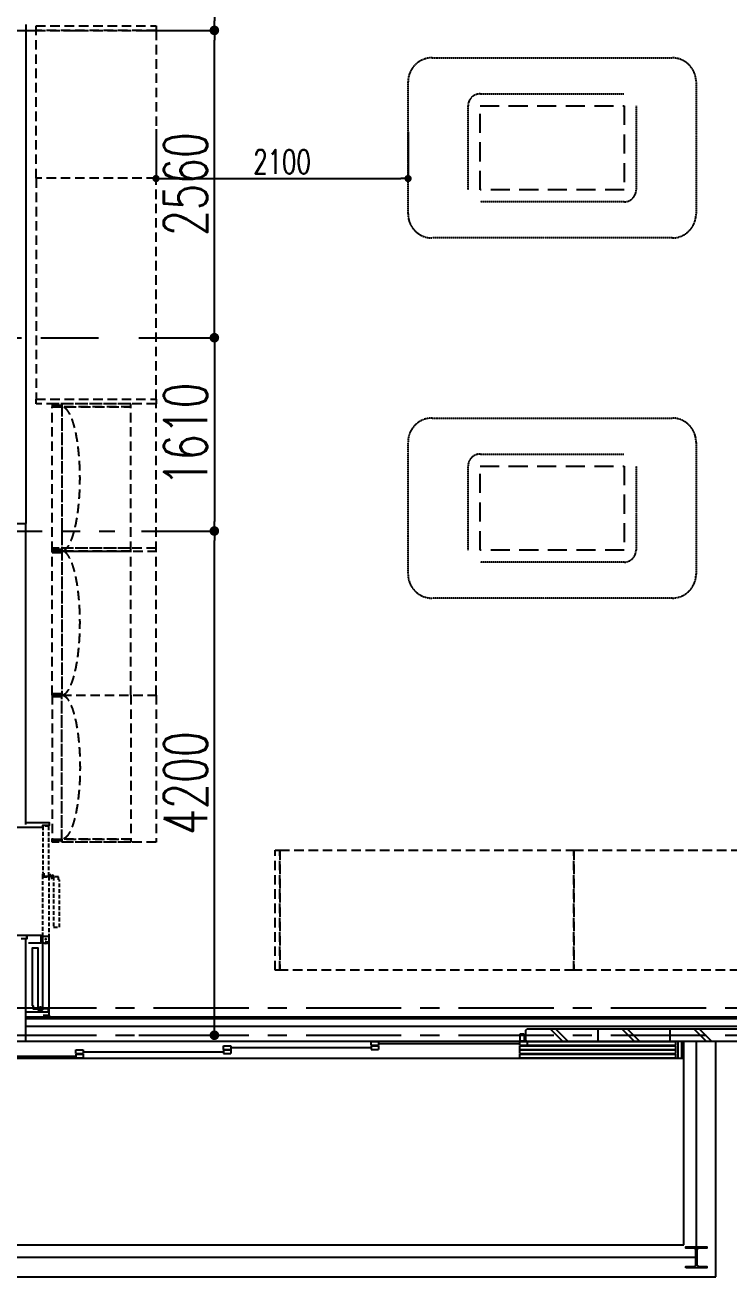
# Model space of a CAD drawing. Extents: x -119186 to 81195, y 1816 to 147180.
# Drawn here: x 40532 to 46398, y 18920 to 29348 of the extents above; entities that cross this region are included whole.
import ezdxf

# ---------------------------------------------------------------- set-up
doc = ezdxf.new("R2010")
doc.units = 0
doc.header["$LTSCALE"] = 12.7
doc.header["$MEASUREMENT"] = 0
doc.header["$PDMODE"] = 1
doc.header["$PDSIZE"] = -2
for name, pattern in [('CENTER', [2, 1.25, -0.25, 0.25, -0.25]), ('DASHED', [0.75, 0.5, -0.25]), ('HIDDEN2', [0.1875, 0.125, -0.0625])]:
    doc.linetypes.add(name, pattern=pattern)
doc.layers.get('0').update_dxf_attribs({"linetype": 'CONTINUOUS'})
doc.layers.get('DEFPOINTS').update_dxf_attribs({"color": 1, "linetype": 'CONTINUOUS'})
for name, color, linetype in [('A_寸法', 9, 'CONTINUOUS'), ('A_建築（下図）', 8, 'CONTINUOUS'), ('A_建築（什器）', 8, 'CONTINUOUS'), ('A_建築（建具）', 2, 'CONTINUOUS'), ('A_建築（新設・仕上げ）', 2, 'CONTINUOUS'), ('A_建築（軽鉄下地）', 8, 'CONTINUOUS'), ('A_通り芯', 8, 'CENTER')]:
    doc.layers.add(name, color=color, linetype=linetype)
doc.styles.add('Dim', font='simplex.shx', dxfattribs={"width": 0.7, "bigfont": 'extfont2.shx'})
doc.dimstyles.new('1-200', dxfattribs={"dimscale": 200, "dimtxt": 3, "dimasz": 1, "dimexe": 1, "dimexo": 1, "dimgap": 1, "dimtad": 1, "dimdec": 0, "dimtxsty": 'Dim', "dimblk": 'DOT', "dimcen": 2.5, "dimadec": 0, "dimazin": 0, "dimtfac": 1, "dimtdec": 0, "dimtix": 1, "dimtmove": 2, "dimatfit": 3, "dimldrblk": '引出線', "dimfxl": 1, "dimlwd": -1, "dimlwe": -1, "dimarcsym": 0})

# ---------------------------------------------------------------- blocks, each defined once
blk = doc.blocks.new('_Dot')
at = {"color": 0, "linetype": 'ByBlock', "lineweight": -2}
blk.add_line((-0.5, 0), (-1, 0), dxfattribs=at)
at = {"color": 0, "linetype": 'ByBlock', "const_width": 0.5}
blk.add_lwpolyline([(-0.25, 0, 1), (0.25, 0, 1)], format="xyb", close=True, dxfattribs=at)
blk = doc.blocks.new('*D73')
at = {"layer": 'A_寸法', "color": 0, "transparency": 16777216}
for p, q in [((41481, 32183), (42110, 32183)), ((42110, 32103), (42110, 29383)), ((41504, 29303), (42110, 29303))]:
    blk.add_line(p, q, dxfattribs=at)
at = {"layer": 'DEFPOINTS', "color": 0, "transparency": 16777216}
for p in [(41481, 32183), (41504, 29303), (42110, 29303)]:
    blk.add_point(p, dxfattribs=at)
at = {"layer": 'A_寸法', "color": 0, "transparency": 16777216, "xscale": 80, "yscale": 80, "zscale": 80}
for p, rotation in [((42110, 32183), 90), ((42110, 29303), 270)]:
    blk.add_blockref('_Dot', p, dxfattribs=dict(at, rotation=rotation))
at = {"layer": 'A_寸法', "color": 0, "transparency": 16777216, "insert": (41870, 30743), "char_height": 360, "attachment_point": 5, "rotation": 90, "style": 'Dim'}
blk.add_mtext('2880', dxfattribs=at)
blk = doc.blocks.new('引出線')
at = {"color": 0, "linetype": 'ByBlock'}
for points in [[(0, 0), (-1.96, -0.4)], [(-1, 0), (0, 0)]]:
    blk.add_lwpolyline(points, dxfattribs=at)
blk = doc.blocks.new('*D74')
at = {"layer": 'A_寸法', "color": 0, "transparency": 16777216}
for p, q in [((41504, 29303), (42110, 29303)), ((42110, 26823), (42110, 29223)), ((41481, 26743), (42110, 26743))]:
    blk.add_line(p, q, dxfattribs=at)
at = {"layer": 'DEFPOINTS', "color": 0, "transparency": 16777216}
for p in [(41504, 29303), (42110, 29303), (41481, 26743)]:
    blk.add_point(p, dxfattribs=at)
at = {"layer": 'A_寸法', "color": 0, "transparency": 16777216, "xscale": 80, "yscale": 80, "zscale": 80}
for p, rotation in [((42110, 29303), 90), ((42110, 26743), 270)]:
    blk.add_blockref('_Dot', p, dxfattribs=dict(at, rotation=rotation))
at = {"layer": 'A_寸法', "color": 0, "transparency": 16777216, "insert": (41870, 28023), "char_height": 360, "attachment_point": 5, "rotation": 90, "style": 'Dim'}
blk.add_mtext('2560', dxfattribs=at)
blk = doc.blocks.new('*D76')
at = {"layer": 'A_寸法', "color": 0, "transparency": 16777216}
for p, q in [((41504, 25133), (42110, 25133)), ((42110, 21013), (42110, 25053)), ((41481, 20933), (42110, 20933))]:
    blk.add_line(p, q, dxfattribs=at)
at = {"layer": 'DEFPOINTS', "color": 0, "transparency": 16777216}
for p in [(41504, 25133), (42110, 25133), (41481, 20933)]:
    blk.add_point(p, dxfattribs=at)
at = {"layer": 'A_寸法', "color": 0, "transparency": 16777216, "xscale": 80, "yscale": 80, "zscale": 80}
for p, rotation in [((42110, 25133), 90), ((42110, 20933), 270)]:
    blk.add_blockref('_Dot', p, dxfattribs=dict(at, rotation=rotation))
at = {"layer": 'A_寸法', "color": 0, "transparency": 16777216, "insert": (41870, 23033), "char_height": 360, "attachment_point": 5, "rotation": 90, "style": 'Dim'}
blk.add_mtext('4200', dxfattribs=at)
blk = doc.blocks.new('*D83')
at = {"layer": 'A_寸法', "color": 0, "transparency": 16777216}
for p, q in [((41481, 26743), (42110, 26743)), ((42110, 26663), (42110, 25213)), ((41504, 25133), (42110, 25133))]:
    blk.add_line(p, q, dxfattribs=at)
at = {"layer": 'DEFPOINTS', "color": 0, "transparency": 16777216}
for p in [(41481, 26743), (41504, 25133), (42110, 25133)]:
    blk.add_point(p, dxfattribs=at)
at = {"layer": 'A_寸法', "color": 0, "transparency": 16777216, "xscale": 80, "yscale": 80, "zscale": 80}
for p, rotation in [((42110, 26743), 90), ((42110, 25133), 270)]:
    blk.add_blockref('_Dot', p, dxfattribs=dict(at, rotation=rotation))
at = {"layer": 'A_寸法', "color": 0, "transparency": 16777216, "insert": (41870, 25938), "char_height": 360, "attachment_point": 5, "rotation": 90, "style": 'Dim'}
blk.add_mtext('1610', dxfattribs=at)
blk = doc.blocks.new('*D128')
at = {"layer": 'A_寸法', "color": 0, "transparency": 16777216}
for p, q in [((41624, 28480), (41624, 28069)), ((43724, 28458), (43724, 28069)), ((41684, 28069), (43664, 28069))]:
    blk.add_line(p, q, dxfattribs=at)
at = {"layer": 'DEFPOINTS', "color": 0, "transparency": 16777216}
for p in [(41624, 28480), (43724, 28458), (43724, 28069)]:
    blk.add_point(p, dxfattribs=at)
at = {"layer": 'A_寸法', "color": 0, "transparency": 16777216, "xscale": 60, "yscale": 60, "zscale": 60, "rotation": 180}
blk.add_blockref('_Dot', (41624, 28069), dxfattribs=at)
at = {"layer": 'A_寸法', "color": 0, "transparency": 16777216, "xscale": 60, "yscale": 60, "zscale": 60}
blk.add_blockref('_Dot', (43724, 28069), dxfattribs=at)
at = {"layer": 'A_寸法', "color": 0, "transparency": 16777216, "insert": (42674, 28209), "char_height": 200, "attachment_point": 5, "style": 'Dim'}
blk.add_mtext('2100', dxfattribs=at)

msp = doc.modelspace()

# ---------------------------------------------------------------- linework, layer by layer
msp.add_lwpolyline([(40665.66, 21763.87), (40677.66, 21763.87), (40665.66, 21751.87)])
at = {"color": 1}
for centre in [(40750.66, 22256.18), (40705.66, 21733.87)]:
    msp.add_circle(centre, 5, dxfattribs=at)
msp.add_arc((40705.66, 21733.87), 35.36, 135, 315, dxfattribs=at)
at = {"layer": 'A_建築（下図）', "color": 8, "linetype": 'Continuous'}
for p, q in [((44706.16, 20974.64), (44714.16, 20982.64)), ((44706.16, 20890.64), (44706.16, 20974.64)), ((67606.16, 20982.64), (44714.16, 20982.64)), ((44910.94, 20982.64), (45010.94, 20882.64)), ((44955.27, 20982.64), (45055.27, 20882.64)), ((45306.16, 20982.64), (45306.16, 20882.64)), ((45508.48, 20982.64), (45608.48, 20882.64)), ((45552.81, 20982.64), (45652.81, 20882.64)), ((45906.16, 20982.64), (45906.16, 20882.64)), ((46108.48, 20982.64), (46208.48, 20882.64)), ((46152.81, 20982.64), (46252.81, 20882.64)), ((39726.16, 20882.64), (44656.16, 20882.64)), ((43416.16, 20850.14), (43416.16, 20880.14)), ((43416.16, 20880.14), (43476.16, 20880.14)), ((43476.16, 20880.14), (43476.16, 20850.14)), ((43476.16, 20865.14), (44656.16, 20865.14)), ((44656.16, 20942.64), (44656.16, 20882.64)), ((44691.16, 20942.64), (44656.16, 20942.64)), ((44691.16, 20882.64), (44656.16, 20882.64)), ((44656.16, 20850.14), (44656.16, 20880.14)), ((44656.16, 20880.14), (44716.16, 20880.14)), ((44691.16, 20942.64), (44691.16, 20882.64)), ((44706.16, 20890.64), (44714.16, 20882.64)), ((44714.16, 20882.64), (67606.16, 20882.64)), ((44716.16, 20880.14), (44716.16, 20850.14)), ((45971.16, 20882.64), (45971.16, 20742.64)), ((46001.16, 20882.64), (46001.16, 20742.64)), ((46021.16, 19187.64), (46021.16, 20882.64)), ((46289.16, 18919.64), (46289.16, 20882.64)), ((39786.16, 20760.14), (40956.16, 20760.14)), ((40956.16, 20780.14), (40956.16, 20810.14)), ((40956.16, 20810.14), (41016.16, 20810.14)), ((40956.16, 20780.14), (41016.16, 20780.14)), ((40956.16, 20775.14), (40956.16, 20745.14)), ((40956.16, 20775.14), (41016.16, 20775.14)), ((41016.16, 20810.14), (41016.16, 20780.14)), ((41016.16, 20795.14), (42186.16, 20795.14)), ((41016.16, 20775.14), (41016.16, 20745.14)), ((42186.16, 20815.14), (42186.16, 20845.14)), ((42186.16, 20845.14), (42246.16, 20845.14)), ((42186.16, 20815.14), (42246.16, 20815.14)), ((42186.16, 20810.14), (42186.16, 20780.14)), ((42186.16, 20810.14), (42246.16, 20810.14)), ((42186.16, 20780.14), (42246.16, 20780.14)), ((42246.16, 20845.14), (42246.16, 20815.14)), ((42246.16, 20830.14), (43416.16, 20830.14)), ((42246.16, 20810.14), (42246.16, 20780.14)), ((43416.16, 20850.14), (43476.16, 20850.14)), ((43416.16, 20845.14), (43416.16, 20815.14)), ((43416.16, 20845.14), (43476.16, 20845.14)), ((43416.16, 20815.14), (43476.16, 20815.14)), ((43476.16, 20845.14), (43476.16, 20815.14)), ((44656.16, 20850.14), (44716.16, 20850.14)), ((39726.16, 20742.64), (46021.16, 20742.64)), ((40956.16, 20745.14), (41016.16, 20745.14)), ((45971.16, 20742.64), (46001.16, 20742.64)), ((37311.16, 19187.64), (46021.16, 19187.64)), ((37043.16, 18919.64), (46289.16, 18919.64))]:
    msp.add_line(p, q, dxfattribs=at)
at = {"layer": 'A_建築（下図）', "color": 8}
for p, q in [((44716.16, 20880.14), (45956.16, 20880.14)), ((45956.16, 20850.14), (45956.16, 20880.14)), ((46126.16, 19082.64), (46126.16, 20882.64)), ((44656.16, 20815.14), (44656.16, 20845.14)), ((44656.16, 20845.14), (45956.16, 20845.14)), ((44656.16, 20815.14), (45956.16, 20815.14)), ((44656.16, 20780.14), (44656.16, 20810.14)), ((44656.16, 20810.14), (45956.16, 20810.14)), ((44656.16, 20780.14), (45956.16, 20780.14)), ((44656.16, 20745.14), (44656.16, 20775.14)), ((44656.16, 20775.14), (45956.16, 20775.14)), ((44716.16, 20850.14), (45956.16, 20850.14)), ((45956.16, 20815.14), (45956.16, 20845.14)), ((45956.16, 20780.14), (45956.16, 20810.14)), ((45956.16, 20745.14), (45956.16, 20775.14)), ((44656.16, 20745.14), (45956.16, 20745.14)), ((46126.16, 19082.64), (37206.16, 19082.64))]:
    msp.add_line(p, q, dxfattribs=at)
at = {"layer": 'A_建築（下図）', "color": 8, "linetype": 'Continuous', "flags": 128}
msp.add_lwpolyline([(46038.66, 18995.14), (46038.66, 19006.14), (46109.41, 19006.14), (46122.41, 19019.14), (46122.41, 19146.14), (46109.41, 19159.14), (46038.66, 19159.14), (46038.66, 19170.14), (46213.66, 19170.14), (46213.66, 19159.14), (46142.91, 19159.14), (46129.91, 19146.14), (46129.91, 19019.14), (46142.91, 19006.14), (46213.66, 19006.14), (46213.66, 18995.14), (46038.66, 18995.14)], close=True, dxfattribs=at)
at = {"layer": 'A_建築（什器）', "color": 8, "linetype": 'HIDDEN2', "lineweight": 25, "transparency": 33554687}
for p, q in [((43923.68, 29074.22), (45923.68, 29074.22)), ((43723.68, 27774.22), (43723.68, 28874.22)), ((46123.68, 28874.22), (46123.68, 27774.22)), ((44323.68, 28774.22), (45523.68, 28774.22)), ((44223.68, 27974.22), (44223.68, 28674.22)), ((45623.68, 28674.22), (45623.68, 27974.22)), ((45523.68, 27874.22), (44323.68, 27874.22)), ((45923.68, 27574.22), (43923.68, 27574.22)), ((43923.68, 26074.04), (45923.68, 26074.04)), ((43723.68, 24774.04), (43723.68, 25874.04)), ((46123.68, 25874.04), (46123.68, 24774.04)), ((44323.68, 25774.04), (45523.68, 25774.04)), ((44223.68, 24974.04), (44223.68, 25674.04)), ((45623.68, 25674.04), (45623.68, 24974.04)), ((45523.68, 24874.04), (44323.68, 24874.04)), ((45923.68, 24574.04), (43923.68, 24574.04))]:
    msp.add_line(p, q, dxfattribs=at)
at = {"layer": 'A_建築（什器）', "color": 8, "linetype": 'HIDDEN2', "lineweight": 25, "ltscale": 100, "transparency": 33554687}
for p, q in [((44323.68, 28674.22), (45523.68, 28674.22)), ((44323.68, 27974.22), (44323.68, 28674.22)), ((45523.68, 28674.22), (45523.68, 27974.22)), ((45523.68, 27974.22), (44323.68, 27974.22)), ((44323.68, 25674.04), (45523.68, 25674.04)), ((44323.68, 24974.04), (44323.68, 25674.04)), ((45523.68, 25674.04), (45523.68, 24974.04)), ((45523.68, 24974.04), (44323.68, 24974.04))]:
    msp.add_line(p, q, dxfattribs=at)
at = {"layer": 'A_建築（什器）', "color": 8, "linetype": 'HIDDEN2', "ltscale": 50}
for points in [[(40624.16, 29341.5), (41624.16, 29341.5), (41624.16, 29301.5), (40624.16, 29301.5)], [(40624.16, 29301.5), (41624.16, 29301.5), (41624.16, 28071.5), (40624.16, 28071.5)], [(41624.16, 28071.5), (40624.16, 28071.5), (40624.16, 26231.5), (41624.16, 26231.5)], [(40624.16, 26231.5), (41624.16, 26231.5), (41624.16, 26191.5), (40624.16, 26191.5)], [(41413.16, 26166.5), (41413.16, 26191.5), (40759.16, 26191.5), (40759.16, 26166.5)], [(40839.16, 26166.5), (40839.16, 26179.5), (40759.16, 26179.5), (40759.16, 26166.5)], [(41624.16, 24966.5), (41624.16, 26191.5), (40839.16, 26191.5), (40839.16, 24966.5)], [(40759.16, 24966.5), (40759.16, 26166.5), (40839.16, 26166.5), (40839.16, 24966.5)], [(41413.16, 24966.5), (41413.16, 26166.5), (40839.16, 26166.5), (40839.16, 24966.5)], [(41413.16, 24966.5), (41413.16, 24991.5), (40759.16, 24991.5), (40759.16, 24966.5)], [(40839.16, 24966.5), (40839.16, 24979.5), (40759.16, 24979.5), (40759.16, 24966.5)], [(40839.16, 24953.5), (40839.16, 24966.5), (40759.16, 24966.5), (40759.16, 24953.5)], [(40759.16, 23766.5), (40759.16, 24966.5), (40839.16, 24966.5), (40839.16, 23766.5)], [(41624.16, 23766.5), (41624.16, 24991.5), (40839.16, 24991.5), (40839.16, 23766.5)], [(41413.16, 23766.5), (41413.16, 24966.5), (40839.16, 24966.5), (40839.16, 23766.5)], [(40839.16, 23779.5), (40839.16, 23766.5), (40759.16, 23766.5), (40759.16, 23779.5)], [(40839.16, 23753.5), (40839.16, 23766.5), (40759.16, 23766.5), (40759.16, 23753.5)], [(40759.16, 23766.5), (40759.16, 22566.5), (40839.16, 22566.5), (40839.16, 23766.5)], [(41413.16, 23766.5), (41413.16, 22566.5), (40839.16, 22566.5), (40839.16, 23766.5)], [(41624.16, 23766.5), (41624.16, 22541.5), (40839.16, 22541.5), (40839.16, 23766.5)], [(41413.16, 22566.5), (41413.16, 22541.5), (40759.16, 22541.5), (40759.16, 22566.5)], [(40839.16, 22566.5), (40839.16, 22553.5), (40759.16, 22553.5), (40759.16, 22566.5)], [(42616.11, 22474.06), (42656.11, 22474.06), (42656.11, 21474.06), (42616.11, 21474.06)], [(42656.11, 22474.06), (45106.11, 22474.06), (45106.11, 21474.06), (42656.11, 21474.06)], [(45106.11, 22474.06), (47556.11, 22474.06), (47556.11, 21474.06), (45106.11, 21474.06)]]:
    msp.add_lwpolyline(points, close=True, dxfattribs=at)
at = {"layer": 'A_建築（什器）', "color": 8, "linetype": 'HIDDEN2', "lineweight": 25, "transparency": 33554687}
for centre, radius, start, end in [((43923.68, 28874.22), 200, 90, 180), ((45923.68, 28874.22), 200, 0, 90), ((44323.68, 28674.22), 100, 90, 180), ((45523.68, 27974.22), 100, 270, 0), ((43923.68, 27774.22), 200, 180, 270), ((45923.68, 27774.22), 200, 270, 0), ((43923.68, 25874.04), 200, 90, 180), ((45923.68, 25874.04), 200, 0, 90), ((44323.68, 25674.04), 100, 90, 180), ((45523.68, 24974.04), 100, 270, 0), ((43923.68, 24774.04), 200, 180, 270), ((45923.68, 24774.04), 200, 270, 0)]:
    msp.add_arc(centre, radius, start, end, dxfattribs=at)
at = {"layer": 'A_建築（什器）', "color": 8, "linetype": 'HIDDEN2', "ltscale": 50}
for centre in [(40838.04, 25566.44), (40838.04, 24366.44)]:
    msp.add_ellipse(centre, major_axis=(1.12, 600), ratio=0.254, start_param=3.15627961, end_param=6.28318531, dxfattribs=at)
at = {"layer": 'A_建築（什器）', "color": 8, "linetype": 'HIDDEN2', "ltscale": 50, "extrusion": (0, 0, -1)}
msp.add_ellipse((40838.04, 23166.56), major_axis=(1.12, -600), ratio=0.254, start_param=3.15627961, end_param=6.28318531, dxfattribs=at)
at = {"layer": 'A_建築（建具）', "ltscale": 5}
for points in [[(40538.66, 22703.87), (40733.66, 22703.87), (40733.66, 22678.87), (40677.66, 22678.87), (40677.66, 22663.87), (40403.66, 22663.87), (40403.66, 22703.87), (40428.66, 22703.87)], [(40560.66, 21703.87), (40665.66, 21703.87), (40665.66, 21763.87), (40548.66, 21763.87), (40548.66, 21733.87)], [(40683.66, 21099.26), (40733.66, 21099.26), (40733.66, 21124.26), (40538.66, 21124.26)]]:
    msp.add_lwpolyline(points, dxfattribs=at)
at = {"layer": 'A_建築（建具）', "color": 8, "linetype": 'DASHED', "ltscale": 5}
for points in [[(40680.66, 22284.18), (40689.66, 22284.18), (40689.66, 22259.18), (40730.66, 22259.18), (40730.66, 22673.87), (40680.66, 22673.87)], [(40820.66, 22228.18), (40811.66, 22228.18), (40811.66, 22253.18), (40770.66, 22253.18), (40770.66, 21833.1), (40820.66, 21833.1)]]:
    msp.add_lwpolyline(points, close=True, dxfattribs=at)
msp.add_lwpolyline([(40680.66, 22253.18), (40680.66, 22276.58, -0.41421356), (40682.26, 22278.18), (40682.26, 22278.18, -0.41421356), (40683.86, 22276.58), (40683.86, 22253.18), (40730.66, 22253.18), (40730.66, 21708.87), (40680.66, 21708.87)], format="xyb", close=True, dxfattribs=at)
at = {"layer": 'A_建築（建具）'}
msp.add_lwpolyline([(40501.26, 21738.87), (40548.66, 21738.87), (40548.66, 21763.87), (40336.56, 21763.87), (40336.56, 21738.87), (40426.16, 21738.87)], dxfattribs=at)
at = {"layer": 'A_建築（建具）', "ltscale": 5}
msp.add_lwpolyline([(40730.66, 21154.26), (40730.66, 21130.86, -0.41421356), (40729.06, 21129.26), (40729.06, 21129.26, -0.41421356), (40727.46, 21130.86), (40727.46, 21154.26), (40680.66, 21154.26), (40680.66, 21758.87), (40730.66, 21758.87)], format="xyb", close=True, dxfattribs=at)
msp.add_lwpolyline([(40590.66, 21179.26), (40599.66, 21179.26), (40599.66, 21154.26), (40640.66, 21154.26), (40640.66, 21658.87), (40590.66, 21658.87)], close=True, dxfattribs=at)
at = {"layer": 'A_建築（建具）', "color": 8, "linetype": 'DASHED', "ltscale": 5}
msp.add_circle((40750.66, 22256.18), 17.5, dxfattribs=at)
at = {"layer": 'A_建築（建具）', "ltscale": 5}
for radius in [17.5, 5]:
    msp.add_circle((40660.66, 21151.26), radius, dxfattribs=at)
at = {"layer": 'A_建築（新設・仕上げ）'}
for p, q in [((40538.66, 29352.64), (40538.66, 25195.14)), ((32558.66, 25195.14), (40538.66, 25195.14)), ((40538.66, 22688.87), (40538.66, 25195.14)), ((40538.66, 20882.64), (40538.66, 21738.87)), ((49346.16, 21082.64), (40538.66, 21082.64))]:
    msp.add_line(p, q, dxfattribs=at)
at = {"layer": 'A_建築（新設・仕上げ）', "color": 2}
msp.add_line((40733.66, 21099.26), (40733.66, 21082.64), dxfattribs=at)
at = {"layer": 'A_建築（軽鉄下地）', "color": 8, "ltscale": 50}
for p, q in [((49358.66, 21070.14), (40538.66, 21070.14)), ((49423.66, 21005.14), (40538.66, 21005.14))]:
    msp.add_line(p, q, dxfattribs=at)
at = {"layer": 'A_通り芯', "color": 8, "ltscale": 50}
for p, q in [((31011.27, 29302.64), (41145.2, 29302.64)), ((36852.69, 26742.64), (41145.2, 26742.64)), ((32260.2, 25132.64), (41279.44, 25132.64)), ((16203.57, 21162.64), (72414.47, 21162.64)), ((16203.57, 20932.64), (72414.47, 20932.64))]:
    msp.add_line(p, q, dxfattribs=at)

# ---------------------------------------------------------------- dimensions: what is measured, and where the dimension line sits
at = {"layer": 'A_寸法', "color": 8}
for base, p1, p2, angle, picture, middle in [((42109.88, 29302.64), (41481.46, 32182.64), (41503.61, 29302.64), 270, '*D73', (41869.88, 30742.64)), ((42109.88, 29302.64), (41481.46, 26742.64), (41503.61, 29302.64), 90, '*D74', (41869.88, 28022.64)), ((42109.88, 25132.64), (41481.46, 26742.64), (41503.61, 25132.64), 270, '*D83', (41869.88, 25937.64)), ((42109.88, 25132.64), (41481.46, 20932.64), (41503.61, 25132.64), 90, '*D76', (41869.88, 23032.64))]:
    dim = msp.add_linear_dim(base=base, p1=p1, p2=p2, angle=angle, dimstyle='1-200', override={"dimtxt": 1.8, "dimasz": 0.4, "dimexe": 0, "dimexo": 0, "dimgap": 0.3}, dxfattribs=at)
    dim.commit()
    dim.dimension.update_dxf_attribs({"geometry": picture, "text_midpoint": middle})
dim = msp.add_linear_dim(base=(43724.11, 28068.74), p1=(41624.16, 28479.97), p2=(43724.11, 28457.81), dimstyle='1-200', override={"dimtxt": 1, "dimasz": 0.3, "dimexe": 0, "dimexo": 0, "dimgap": 0.2}, dxfattribs=at)
dim.commit()
dim.dimension.update_dxf_attribs({"geometry": '*D128', "text_midpoint": (42674.13, 28208.74)})

doc.saveas('drawing.dxf')
